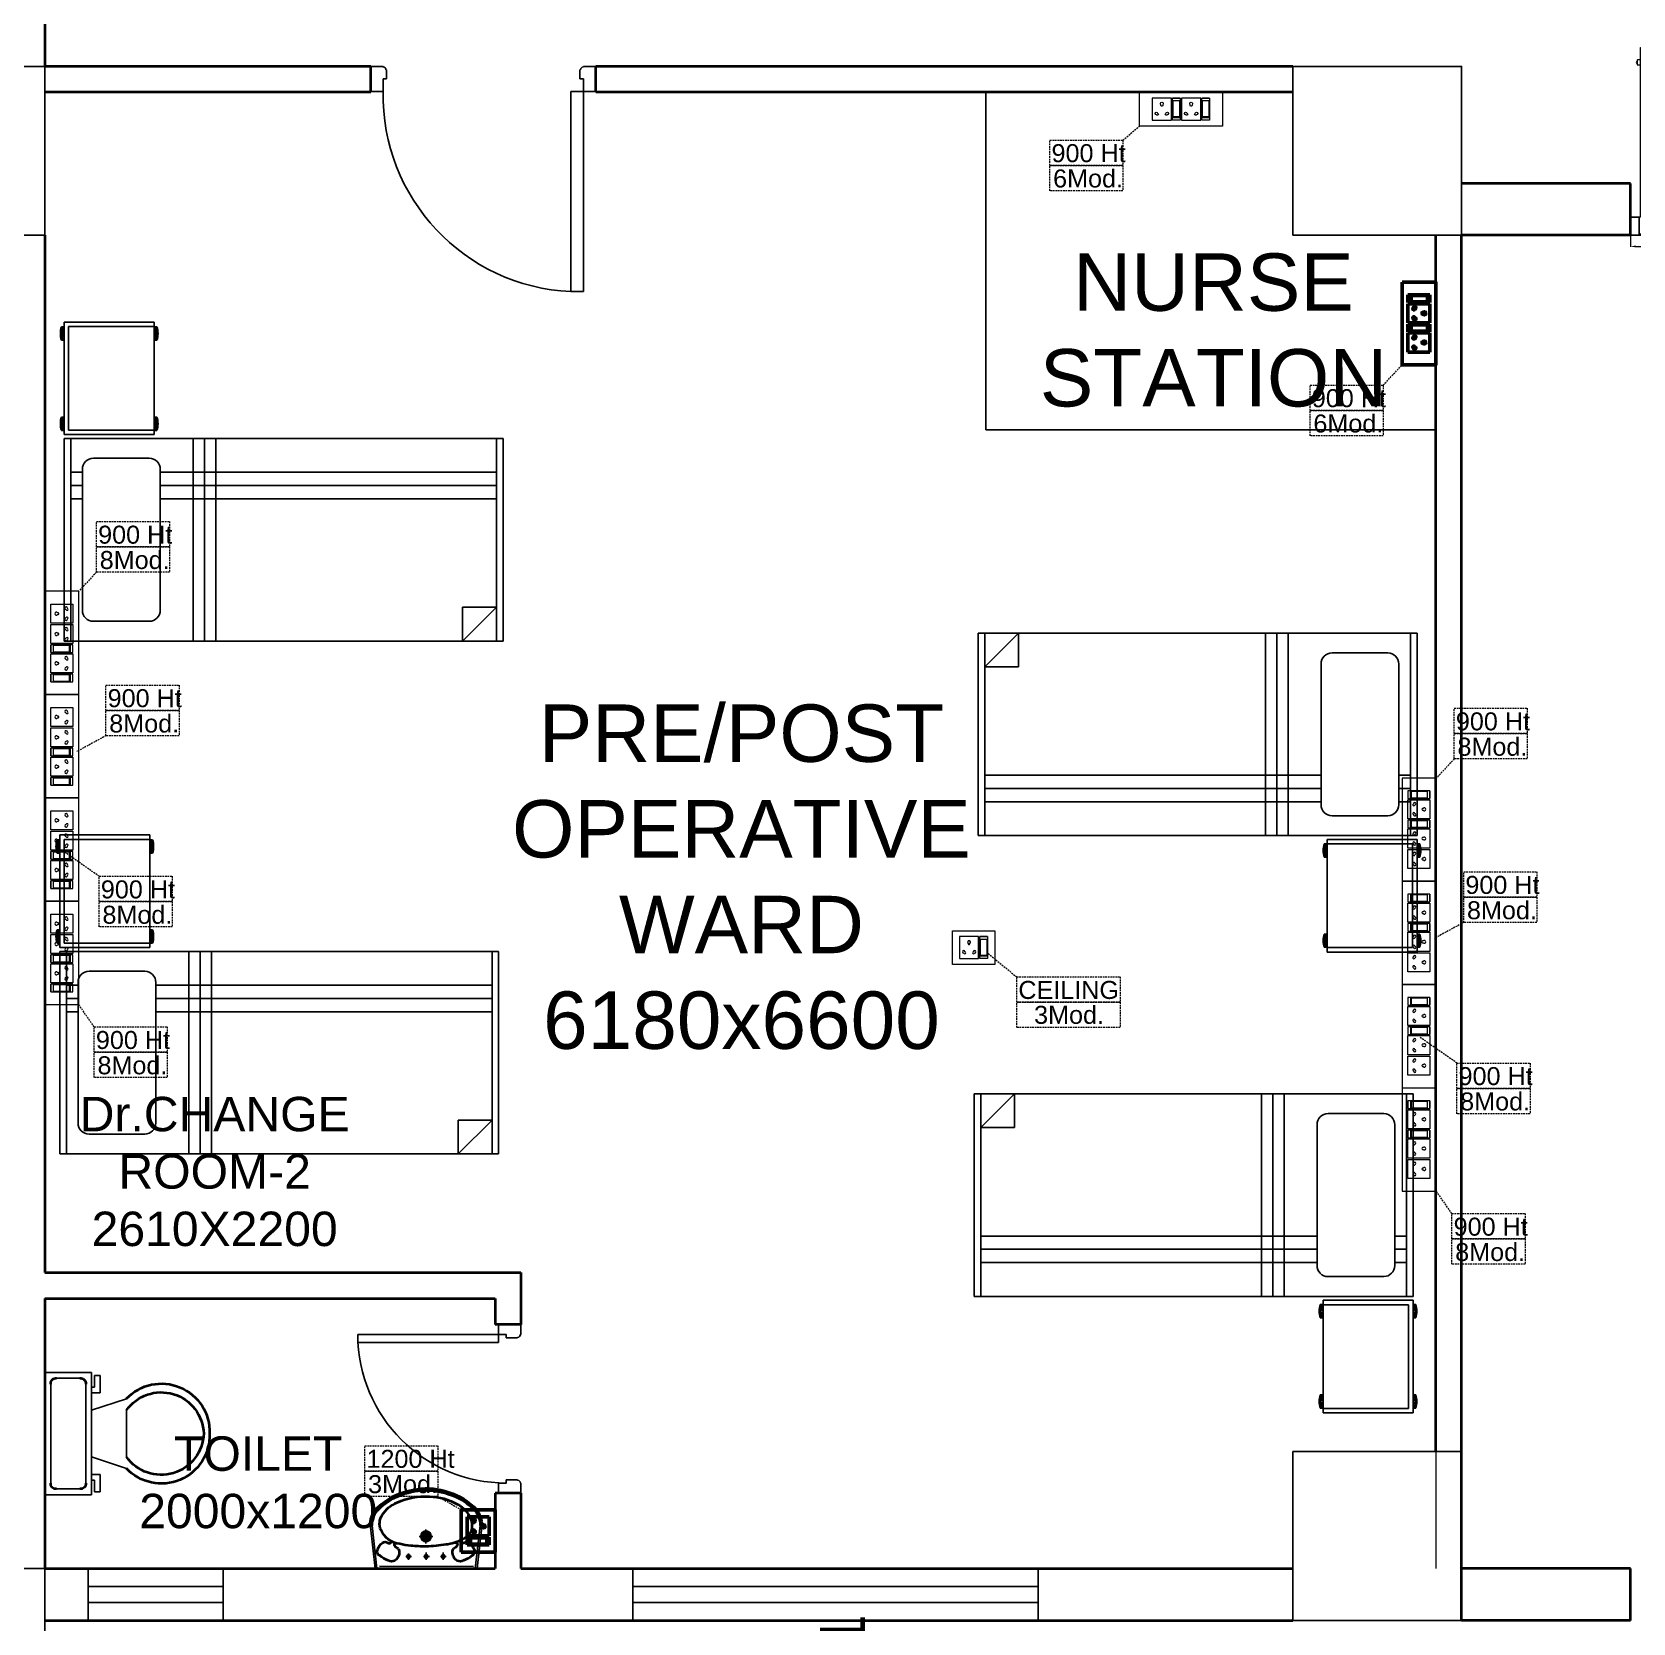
# Model space of a CAD drawing. Extents: x 3505867 to 3988380, y -625948 to -590408.
# Drawn here: x 3625760 to 3632873, y -613195 to -606126 of the extents above; entities that cross this region are included whole.
import ezdxf

# ---------------------------------------------------------------- set-up
doc = ezdxf.new("R2010")
doc.units = 0
doc.header["$LTSCALE"] = 6
doc.header["$MEASUREMENT"] = 0
doc.linetypes.add('1', pattern=[0])
doc.linetypes.add('DASHED2', pattern=[0.375, 0.25, -0.125])
doc.layers.get('0').update_dxf_attribs({"linetype": 'CONTINUOUS'})
doc.layers.get('Defpoints').update_dxf_attribs({"linetype": 'CONTINUOUS'})
doc.layers.add('CFT_LOOPING', color=7, linetype='1', lineweight=0, true_color=0xd6d600)
for name, color, linetype in [('COL', 5, 'CONTINUOUS'), ('DIM', 7, 'CONTINUOUS'), ('DOOR', 44, 'CONTINUOUS'), ('ELE-8M 6-16A UPS SOCKET', 223, 'CONTINUOUS'), ('furniture', 33, 'CONTINUOUS'), ('JOINERY', 7, 'CONTINUOUS'), ('TEXT', 5, 'CONTINUOUS'), ('Window', 161, 'CONTINUOUS')]:
    doc.layers.add(name, color=color, linetype=linetype)
for name, color, linetype, lineweight in [('Double Leaf Door', 4, 'CONTINUOUS', 18), ('ELE-1 NO 6-16A RAW POWER SOCKET', 1, 'CONTINUOUS', 0), ('ELE-2NOS OF 6-16 RAW POWER SOCKET', 1, 'CONTINUOUS', 20), ('ELE-3NOS 6-16A POWER SOCKET', 5, 'CONTINUOUS', 25), ('ELE. 2N0S OF 6-16 UPS SOCKETS', 191, 'CONTINUOUS', 15), ('WALL', 10, 'CONTINUOUS', 35)]:
    doc.layers.add(name, color=color, linetype=linetype, lineweight=lineweight)
doc.layers.add('ELE-6A AC SOCKET', color=7, linetype='CONTINUOUS', true_color=0x00ceb6)
doc.styles.add('ARIAL', font='')
doc.styles.add('ROMANS', font='romans.shx')
doc.styles.get("Standard").update_dxf_attribs({"font": 'SIMPLEX'})
doc.styles.get('ARIAL').set_extended_font_data('Arial')
doc.dimstyles.new('AEPL1', dxfattribs={"dimtxt": 100, "dimasz": 25, "dimexe": 1.25, "dimexo": 50, "dimtad": 0, "dimdec": 0, "dimtxsty": 'ROMANS', "dimcen": 2.5, "dimclrd": 250, "dimclre": 250, "dimadec": 0, "dimazin": 0, "dimtfac": 1, "dimtdec": 0, "dimtmove": 0, "dimatfit": 3, "dimfxl": 1, "dimlwd": 0, "dimlwe": 0, "dimarcsym": 0})

# ---------------------------------------------------------------- blocks, each defined once
blk = doc.blocks.new('1000')
at = {"layer": 'DOOR'}
for p, q in [((0, -111.1, 0), (0, 0)), ((0, 0), (55.2, 0, 0)), ((944.8, 0, 0), (944.8, -2.5, 0)), ((1000, 0), (944.8, 0, 0)), ((1000, -111.1, 0), (1000, 0)), ((55.2, 0, 0), (55.2, -2.5, 0)), ((70.2, -55, 0), (55.2, -55, 0)), ((55.2, -55, 0), (55.2, -111.1, 0)), ((70.2, -15, 0), (67.7, -15, 0)), ((70.2, -15, 0), (70.2, -55, 0)), ((929.8, -15, 0), (929.8, -55, 0)), ((929.8, -15, 0), (932.3, -15, 0)), ((929.8, -55, 0), (944.8, -55, 0)), ((944.8, -55, 0), (944.7, -111.1, 0)), ((55.2, -111.1, 0), (0, -111.1, 0)), ((55.2, -111.1, 0), (55.2, -1000.6, 0)), ((111.3, -111.1, 0), (55.2, -111.1, 0)), ((111.3, -1000.6, 0), (111.3, -111.1, 0)), ((944.7, -111.1, 0), (1000, -111.1, 0)), ((55.2, -1000.6, 0), (111.3, -1000.6, 0))]:
    blk.add_line(p, q, dxfattribs=at)
for centre, start_param, end_param in [((55.2, -15, 0), 3.926897, 5.497693), ((944.8, -15, 0), -0.785492, 0.785304)]:
    blk.add_ellipse(centre, major_axis=(-8.84, 8.84, 0), ratio=1, start_param=start_param, end_param=end_param, dxfattribs=at)
at = {"layer": 'DOOR', "color": 145}
blk.add_ellipse((71.4, -128.1, 0), major_axis=(597.3, 637.4, 0), ratio=0.999944, start_param=3.940126, end_param=5.484659, dxfattribs=at)
blk = doc.blocks.new('A$C45A5314D')
at = {"layer": 'furniture', "ltscale": 0.75}
for p, q in [((-1962.2, 946.4), (-1950, 946.4)), ((-1962.2, 946.4), (-1962.2, 887.3)), ((-1950, 467.5), (-1950, 967.5)), ((-1950, 967.5), (-1550, 967.5)), ((-1930.3, 947.8), (-1930.3, 487.2)), ((-1930.3, 947.8), (-1550, 947.8)), ((-1550, 967.5), (-1550, 467.5)), ((-1537.8, 946.4), (-1550, 946.4)), ((-1537.8, 946.4), (-1537.8, 887.3)), ((-1962.2, 887.3), (-1950, 887.3)), ((-1537.8, 887.3), (-1550, 887.3)), ((-1962.2, 545.4), (-1950, 545.4)), ((-1962.2, 545.4), (-1962.2, 486.3)), ((-1537.8, 545.4), (-1550, 545.4)), ((-1537.8, 545.4), (-1537.8, 486.3)), ((-1962.2, 486.3), (-1950, 486.3)), ((-1550, 467.5), (-1950, 467.5)), ((-1550, 487.2), (-1930.3, 487.2)), ((-1537.8, 486.3), (-1550, 486.3))]:
    blk.add_line(p, q, dxfattribs=at)
at = {"layer": 'furniture', "color": 8, "ltscale": 0.75}
for p, q in [((-1962.2, 945.5), (-1950, 945.5)), ((-1962.2, 944.4), (-1950, 944.4)), ((-1962.2, 943.2), (-1950, 943.2)), ((-1962.2, 941.5), (-1950, 941.5)), ((-1962.2, 939.2), (-1950, 939.2)), ((-1962.2, 936.2), (-1950, 936.2)), ((-1962.2, 932), (-1950, 932)), ((-1962.2, 927.1), (-1950, 927.1)), ((-1537.8, 945.5), (-1550, 945.5)), ((-1537.8, 944.4), (-1550, 944.4)), ((-1537.8, 943.2), (-1550, 943.2)), ((-1537.8, 941.5), (-1550, 941.5)), ((-1537.8, 939.2), (-1550, 939.2)), ((-1537.8, 936.2), (-1550, 936.2)), ((-1537.8, 932), (-1550, 932)), ((-1537.8, 927.1), (-1550, 927.1)), ((-1962.2, 920.9), (-1950, 920.9)), ((-1962.2, 912.9), (-1950, 912.9)), ((-1962.2, 906.7), (-1950, 906.7)), ((-1962.2, 901.8), (-1950, 901.8)), ((-1962.2, 897.6), (-1950, 897.6)), ((-1962.2, 894.6), (-1950, 894.6)), ((-1962.2, 892.3), (-1950, 892.3)), ((-1962.2, 890.6), (-1950, 890.6)), ((-1962.2, 889.4), (-1950, 889.4)), ((-1962.2, 888.2), (-1950, 888.2)), ((-1537.8, 920.9), (-1550, 920.9)), ((-1537.8, 912.9), (-1550, 912.9)), ((-1537.8, 906.7), (-1550, 906.7)), ((-1537.8, 901.8), (-1550, 901.8)), ((-1537.8, 897.6), (-1550, 897.6)), ((-1537.8, 894.6), (-1550, 894.6)), ((-1537.8, 892.3), (-1550, 892.3)), ((-1537.8, 890.6), (-1550, 890.6)), ((-1537.8, 889.4), (-1550, 889.4)), ((-1537.8, 888.2), (-1550, 888.2)), ((-1962.2, 544.5), (-1950, 544.5)), ((-1962.2, 543.4), (-1950, 543.4)), ((-1962.2, 542.2), (-1950, 542.2)), ((-1962.2, 540.4), (-1950, 540.4)), ((-1962.2, 538.1), (-1950, 538.1)), ((-1962.2, 535.2), (-1950, 535.2)), ((-1962.2, 531), (-1950, 531)), ((-1962.2, 526.1), (-1950, 526.1)), ((-1962.2, 519.9), (-1950, 519.9)), ((-1962.2, 511.9), (-1950, 511.9)), ((-1962.2, 505.7), (-1950, 505.7)), ((-1962.2, 500.7), (-1950, 500.7)), ((-1537.8, 544.5), (-1550, 544.5)), ((-1537.8, 543.4), (-1550, 543.4)), ((-1537.8, 542.2), (-1550, 542.2)), ((-1537.8, 540.4), (-1550, 540.4)), ((-1537.8, 538.1), (-1550, 538.1)), ((-1537.8, 535.2), (-1550, 535.2)), ((-1537.8, 531), (-1550, 531)), ((-1537.8, 526.1), (-1550, 526.1)), ((-1537.8, 519.9), (-1550, 519.9)), ((-1537.8, 511.9), (-1550, 511.9)), ((-1537.8, 505.7), (-1550, 505.7)), ((-1537.8, 500.7), (-1550, 500.7)), ((-1962.2, 496.6), (-1950, 496.6)), ((-1962.2, 493.6), (-1950, 493.6)), ((-1962.2, 491.3), (-1950, 491.3)), ((-1962.2, 489.6), (-1950, 489.6)), ((-1962.2, 488.4), (-1950, 488.4)), ((-1962.2, 487.2), (-1950, 487.2)), ((-1962.2, 486.3), (-1950, 486.3)), ((-1537.8, 496.6), (-1550, 496.6)), ((-1537.8, 493.6), (-1550, 493.6)), ((-1537.8, 491.3), (-1550, 491.3)), ((-1537.8, 489.6), (-1550, 489.6)), ((-1537.8, 488.4), (-1550, 488.4)), ((-1537.8, 487.2), (-1550, 487.2))]:
    blk.add_line(p, q, dxfattribs=at)
at = {"layer": 'furniture'}
for p, q in [((0, 450), (-1950, 450)), ((-1950, 450), (-1950, -450)), ((-1920.5, 450), (-1920.5, -450)), ((-1376.5, -450), (-1376.5, 450)), ((-1326.5, -450), (-1326.5, 450)), ((-1276.5, -450), (-1276.5, 450)), ((-29.5, -450), (-29.5, 450)), ((0, -450), (0, 450)), ((-1572.3, 361.9), (-1819.8, 361.9)), ((-1920.5, 300), (-1869, 300)), ((-1869, 312.7), (-1869, -312.7)), ((-1523.1, 312.7), (-1523.1, -312.7)), ((-1523.1, 300), (-29.5, 300)), ((-1920.5, 240.9), (-1869, 240.9)), ((-1523.1, 240.9), (-29.5, 240.9)), ((-1920.5, 181.9), (-1869, 181.9)), ((-1523.1, 181.9), (-29.5, 181.9)), ((-179.5, -450), (-29.5, -300)), ((-179.5, -450), (-179.5, -300)), ((-29.5, -300), (-179.5, -300)), ((-1819.8, -361.9), (-1572.3, -361.9)), ((-1950, -450), (0, -450))]:
    blk.add_line(p, q, dxfattribs=at)
at = {"layer": 'furniture', "ltscale": 0.75}
for centre, start, end in [((-1876, 916.9), 161.07537, 198.92466), ((-1624, 916.9), 341.07537, 18.92466), ((-1876, 515.9), 161.07537, 198.92466), ((-1624, 515.9), 341.07537, 18.92466)]:
    blk.add_arc(centre, 91.1, start, end, dxfattribs=at)
at = {"layer": 'furniture'}
for centre, start, end in [((-1819.8, 312.7), 90.00001, 180.00001), ((-1572.3, 312.7), 0.00001, 90.00001), ((-1819.8, -312.7), 180.00001, 270.00001), ((-1572.3, -312.7), 270.00001, 0.00001)]:
    blk.add_arc(centre, 49.2, start, end, dxfattribs=at)
blk = doc.blocks.new('750')
at = {"layer": 'DOOR'}
for p, q in [((-50, 705), (-47.5, 705)), ((-35, 690), (-35, 692.5)), ((50, 45), (50, 80)), ((50, 80), (675, 80)), ((675, 45), (675, 80)), ((-50, 45), (-47.5, 45)), ((-35, 60), (-35, 57.5)), ((50, 45), (675, 45))]:
    blk.add_line(p, q, dxfattribs=at)
for points in [[(15, 690), (15, 705), (50, 705), (50, 750), (-50, 750), (-50, 705)], [(-35, 690), (15, 690)], [(15, 60), (15, 45), (50, 45), (50, 0), (-50, 0), (-50, 45)], [(-35, 60), (15, 60)]]:
    blk.add_lwpolyline(points, dxfattribs=at)
for centre, start, end in [((-35, 705), 180, 270), ((-35, 45), 90, 180)]:
    blk.add_arc(centre, 12.5, start, end, dxfattribs=at)
at = {"layer": 'DOOR', "color": 145}
blk.add_arc((15, 45), 660, 0, 90, dxfattribs=at)
blk = doc.blocks.new('*D131')
at = {"layer": 'Defpoints', "color": 0, "linetype": 'ByBlock'}
for p in [(-8510, 7025), (-7055, 7025), (-7055, 6860)]:
    blk.add_point(p, dxfattribs=at)
at = {"layer": 'DIM', "color": 250, "linetype": 'ByBlock', "lineweight": 0}
for p, q in [((-8510, 6975), (-8510, 6858.8)), ((-7055, 6975), (-7055, 6858.8)), ((-8485, 6860), (-7952.2, 6860)), ((-7080, 6860), (-7612.8, 6860))]:
    blk.add_line(p, q, dxfattribs=at)
at = {"layer": 'DIM', "color": 250, "linetype": 'ByBlock'}
for points in [[(-8485, 6864.2), (-8485, 6855.8), (-8510, 6860)], [(-7080, 6855.8), (-7080, 6864.2), (-7055, 6860)]]:
    blk.add_solid(points, dxfattribs=at)
at = {"layer": 'DIM', "color": 0, "linetype": 'ByBlock', "insert": (-7782.5, 6860), "char_height": 100, "attachment_point": 5, "style": 'ROMANS'}
blk.add_mtext('1455', dxfattribs=at)
blk = doc.blocks.new('2000x80')
at = {"layer": 'Double Leaf Door'}
for points in [[(104210, -25357.6), (104215, -25357.6), (104215, -25061.1), (104210, -25061.1)], [(104253.7, -25061.1), (104248.7, -25061.1), (104248.7, -25357.6), (104253.7, -25357.6)], [(105533.1, -25061.1), (105538, -25061.1), (105538, -25357.6), (105533.1, -25357.6)], [(105576.7, -25357.6), (105571.8, -25357.6), (105571.8, -25061.1), (105576.7, -25061.1)]]:
    blk.add_hatch(color=6, dxfattribs=at).paths.add_polyline_path(points)
at = {"layer": 'Double Leaf Door', "color": 8}
for p, q in [((104210, -25567.2), (104210, -24813)), ((104210, -24813), (104253.7, -24813)), ((104231.9, -25061.1), (104231.9, -24813)), ((104253.7, -24813), (104253.7, -25567.2)), ((105576.7, -24813), (105533.1, -24813)), ((105533.1, -24813), (105533.1, -25567.2)), ((105554.9, -25061.1), (105554.9, -24813)), ((105576.7, -25567.2), (105576.7, -24813)), ((104195.7, -24870.5), (104195.7, -24888.5)), ((104210, -24868.6), (104197.6, -24868.6)), ((104197.6, -24890.5), (104210, -24890.5)), ((104210, -24868.6), (104210, -24890.5)), ((105576.7, -24868.6), (105589.2, -24868.6)), ((105576.7, -24868.6), (105576.7, -24890.5)), ((105589.2, -24890.5), (105576.7, -24890.5)), ((105591.1, -24870.5), (105591.1, -24888.5)), ((104231.9, -25567.2), (104231.9, -25357.6)), ((105554.9, -25567.2), (105554.9, -25357.6)), ((104165.9, -25567.2), (104165.9, -25647.2)), ((104206.1, -25567.2), (104165.9, -25567.2)), ((104167.9, -25569.2), (104167.9, -25645.3)), ((104204.1, -25569.2), (104167.9, -25569.2)), ((104204.1, -25644.3), (104204.1, -25569.2)), ((104206.1, -25642.3), (104206.1, -25567.2)), ((104253.7, -25567.2), (104210, -25567.2)), ((105533.1, -25567.2), (105576.7, -25567.2)), ((105580.7, -25642.3), (105580.7, -25567.2)), ((105580.7, -25567.2), (105620.9, -25567.2)), ((105582.7, -25644.3), (105582.7, -25569.2)), ((105582.7, -25569.2), (105618.9, -25569.2)), ((105618.9, -25569.2), (105618.9, -25645.3)), ((105620.9, -25567.2), (105620.9, -25647.2)), ((104165.9, -25647.2), (104206.1, -25647.2)), ((104167.9, -25645.3), (104206.1, -25645.3)), ((104216, -25644.3), (104204.1, -25644.3)), ((104218, -25642.3), (104206.1, -25642.3)), ((104206.1, -25645.3), (104216, -25645.3)), ((104206.1, -25647.2), (104218, -25647.2)), ((104216, -25645.3), (104216, -25644.3)), ((104218, -25647.2), (104218, -25642.3)), ((105568.8, -25647.2), (105568.8, -25642.3)), ((105568.8, -25642.3), (105580.7, -25642.3)), ((105580.7, -25647.2), (105568.8, -25647.2)), ((105570.8, -25645.3), (105570.8, -25644.3)), ((105570.8, -25644.3), (105582.7, -25644.3)), ((105580.7, -25645.3), (105570.8, -25645.3)), ((105618.9, -25645.3), (105580.7, -25645.3)), ((105620.9, -25647.2), (105580.7, -25647.2))]:
    blk.add_line(p, q, dxfattribs=at)
at = {"layer": 'Double Leaf Door', "color": 6}
for p, q in [((104253.7, -25061.1), (104210, -25061.1)), ((104210, -25061.1), (104210, -25357.6)), ((104215, -25357.6), (104215, -25061.1)), ((104248.7, -25357.6), (104248.7, -25061.1)), ((104253.7, -25357.6), (104253.7, -25061.1)), ((105533.1, -25357.6), (105533.1, -25061.1)), ((105533.1, -25061.1), (105576.7, -25061.1)), ((105538, -25357.6), (105538, -25061.1)), ((105571.8, -25357.6), (105571.8, -25061.1)), ((105576.7, -25061.1), (105576.7, -25357.6)), ((104210, -25357.6), (104253.7, -25357.6)), ((105576.7, -25357.6), (105533.1, -25357.6))]:
    blk.add_line(p, q, dxfattribs=at)
at = {"layer": 'Double Leaf Door', "color": 6, "ltscale": 100}
for p, q in [((104248.7, -25061.1), (104248.7, -25357.6)), ((105538, -25061.1), (105538, -25357.6))]:
    blk.add_line(p, q, dxfattribs=at)
at = {"layer": 'Double Leaf Door', "color": 6}
for points in [[(104210, -25061.1), (104210, -25357.6), (104215, -25357.6), (104215, -25061.1), (104210, -25061.1)], [(104253.7, -25061.1), (104253.7, -25357.6), (104248.7, -25357.6), (104248.7, -25061.1), (104253.7, -25061.1)], [(105533.1, -25061.1), (105533.1, -25357.6), (105538, -25357.6), (105538, -25061.1), (105533.1, -25061.1)], [(105576.7, -25061.1), (105576.7, -25357.6), (105571.8, -25357.6), (105571.8, -25061.1), (105576.7, -25061.1)]]:
    blk.add_lwpolyline(points, dxfattribs=at)
at = {"layer": 'Double Leaf Door', "ltscale": 5000}
for points in [[(104210, -25061.1), (104210, -25357.6), (104215, -25357.6), (104215, -25061.1), (104210, -25061.1)], [(105576.7, -25061.1), (105576.7, -25357.6), (105571.8, -25357.6), (105571.8, -25061.1), (105576.7, -25061.1)]]:
    blk.add_lwpolyline(points, dxfattribs=at)
at = {"layer": 'Double Leaf Door', "color": 8}
for centre, radius, start, end in [((104143.8, -25554.6), 749.7, 359.03214, 81.57239), ((105589, -25508.8), 698.1, 94.59437, 184.8011), ((104195.7, -24879.5), 3.72, 90, 270), ((104197.6, -24870.5), 1.98, 90, 180), ((104197.6, -24888.5), 1.98, 180, 270), ((105589.2, -24870.5), 1.98, 0, 90), ((105589.2, -24888.5), 1.98, 270, 0), ((105591.1, -24879.5), 3.72, 270, 90)]:
    blk.add_arc(centre, radius, start, end, dxfattribs=at)
blk = doc.blocks.new('rhej')
at = {"color": 8, "lineweight": 25}
for p, q in [((271.6, 188.9), (271.6, 266.4)), ((271.6, 266.4), (297.5, 266.4)), ((297.5, 266.4), (297.5, 214.7)), ((297.5, 214.7), (310.4, 214.7)), ((310.4, 279.4), (310.4, -263.7)), ((517.3, 279.4), (310.4, 279.4)), ((336.3, 227.7), (336.3, 7.8)), ((465.6, 253.5), (362.2, 253.5)), ((491.5, 7.8), (491.5, 227.7)), ((517.3, 7.8), (517.3, 279.4)), ((310.4, 111.3), (155.3, 163)), ((310.4, 188.9), (271.6, 188.9)), ((155.3, 7.8), (155.3, 111.3)), ((155.3, 7.8), (155.3, -95.6)), ((336.3, -212), (336.3, 7.8)), ((491.5, 7.8), (491.5, -212)), ((517.3, -263.7), (517.3, 7.8)), ((310.4, -95.6), (155.3, -147.3)), ((271.6, -173.2), (271.6, -250.8)), ((310.4, -173.2), (271.6, -173.2)), ((297.5, -250.8), (297.5, -199.1)), ((297.5, -199.1), (310.4, -199.1)), ((271.6, -250.8), (297.5, -250.8)), ((310.4, -263.7), (517.3, -263.7)), ((465.6, -237.9), (362.2, -237.9))]:
    blk.add_line(p, q, dxfattribs=at)
at = {"color": 8, "extrusion": (0, 0, -1)}
for centre, major_axis, start_param, end_param in [((0, 15.7), (151.4, -151.4), 2.319632, 4.738539), ((358.9, 230.9), (-16.2, -16.2), 0.643501, 2.498091), ((468.8, 230.9), (16.2, -16.2), 3.785094, 5.639684), ((0.9, 2.3), (-133.6, -133.6), 0.814663, 3.31238), ((0, 0), (-151.4, -151.4), 4.686239, 7.105146), ((0.9, 13.4), (-133.6, -133.6), 4.541602, 7.039318), ((358.9, -215.2), (-16.2, -16.2), -0.927295, 0.927295), ((468.8, -215.2), (16.2, -16.2), 5.35589, 7.21048)]:
    blk.add_ellipse(centre, major_axis=major_axis, ratio=1, start_param=start_param, end_param=end_param, dxfattribs=at)
blk = doc.blocks.new('u46')
at = {"color": 8, "lineweight": 25}
for p, q in [((-10.2, 228.4), (174.5, 249.1)), ((-10.2, 220.4), (181.2, 241.9)), ((-0.6, -208.9), (0.6, 208.9)), ((56.5, 80.8), (29.2, 80.8)), ((44.2, 92.9), (44.2, 66.7)), ((61.7, 1.6), (29.2, 1.6)), ((44.2, 13.7), (44.2, -12.6)), ((163.2, 3), (101.8, 3)), ((133.1, -27.2), (133.1, 33.1)), ((44.2, -61.1), (44.2, -87.4)), ((61.7, -73.2), (29.2, -73.2)), ((-10.2, -216.1), (181.2, -237.6)), ((-10.2, -224.1), (174.5, -244.8))]:
    blk.add_line(p, q, dxfattribs=at)
at = {"color": 8, "extrusion": (0, 0, -1)}
for centre, major_axis, start_param, end_param in [((65.8, 198.9), (0, 20.7), -1.101507, 0.481509), ((57.5, 163.3), (-0.3, 56.9), 0.324902, 0.965135), ((187.7, 150.5), (0, 99.5), -0.132539, 0.848731), ((185.8, 147.6), (0.1, 94.4), -0.049658, 0.838116), ((49.5, 13.5), (-0.1, 293.9), 0.809856, 1.41441), ((56, 154.5), (0, 34), 4.33982, 5.202657), ((144.8, 128.2), (1.1, 126.1), -1.238036, -0.892193), ((96.3, 135.9), (0, 7.39), -0.727724, 1.373337), ((208, 103.4), (0, 109.8), -1.431017, -0.436146), ((110.3, 167.2), (-6.08, 6.08), 4.867594, 6.265028), ((110.5, 165), (5.47, 5.47), 2.097053, 3.541809), ((90.3, 184.5), (0, 17.9), 0.880684, 2.260744), ((189.6, 137.7), (0, 70.9), -0.405199, 0.56573), ((153.9, 79), (-0.2, 139.7), 0.557563, 1.193786), ((57.3, 20.1), (0, 275.4), 0.806541, 1.180915), ((64.6, 170.4), (0.3, 49.2), 3.359735, 4.09512), ((44.2, 80.8), (0.02, 6.43), 3.139035, 9.42222), ((62.5, 153), (0, 31.9), 2.620328, 3.422401), ((104.1, 117.8), (-0.2, 26.8), -1.278641, -0.487266), ((387.1, 47.9), (-0.3, 296.4), -1.495794, -1.328336), ((13.1, 6.8), (0, 297.5), 1.141495, 1.637774), ((35, 2.5), (0, 302.7), 1.155365, 1.952189), ((44.2, 1.6), (0.08, 6.43), 3.12883, 9.412015), ((820.2, -1), (0.1, 732.1), -1.56667, -1.474079), ((888.1, 36.7), (0.8, 800.7), 4.558159, 4.668067), ((133.1, 3), (0, 21.6), 3.141254, 9.424439), ((133.1, 3), (-0.1, 15.5), 3.145308, 9.428493), ((133.1, 3), (0, 10.9), 3.142047372431534, 9.42523267961112), ((72.5, -1.7), (-0.1, 274.2), 1.346594, 1.865175), ((44.2, -73.2), (0.02, 6.43), 3.139035, 9.42222), ((62.5, -10.9), (0, 247.5), 1.579809, 2.112792), ((56, -148.1), (0, 34), 4.222121, 5.084958), ((64.6, -163.9), (0.1, 49.2), -0.960797, -0.225412), ((62.5, -146.6), (-0.1, 31.9), -0.276767, 0.525307), ((104.1, -111.4), (0.2, 26.8), 3.628858, 4.420234), ((96.6, -128.2), (-0.03, 8.55), 1.455188, 3.796569), ((263.1, -73.7), (0.1, 166.8), 4.181112, 4.641559), ((163.1, -79.8), (0.2, 126), 2.054055, 2.802751), ((56.1, -13.3), (0.2, 287), 1.808981, 2.322804), ((124.5, -51.6), (-0.2, 200.3), 1.868215, 2.281789), ((144.8, -121.8), (-0.3, 126.1), 4.027191, 4.373034), ((65.8, -192.5), (0, 20.7), 2.661884, 4.2449), ((57.5, -156.9), (0.3, 56.9), 2.176458, 2.816691), ((110.3, -160.8), (-6.08, 6.08), 4.730546, 6.12798), ((111.3, -159.3), (6.17, 6.17), 4.354779, 6.027124), ((90.3, -178.1), (0, 17.9), 0.880848, 2.260908), ((192.6, -126.1), (0, 80.1), 3.554495, 4.299548), ((181.2, -107), (0, 94.7), 2.890537, 3.362984), ((187.2, -138.1), (-0.1, 106), 2.310552, 2.942572), ((171.7, -117.2), (-0.1, 123.1), 2.127435, 2.640092), ((184.7, -162.2), (-0.1, 83.2), 2.850118, 3.264751), ((188.2, -159.7), (0, 78.1), 2.562376, 3.231693)]:
    blk.add_ellipse(centre, major_axis=major_axis, ratio=1, start_param=start_param, end_param=end_param, dxfattribs=at)
blk = doc.blocks.new('543WYH')
at = {"layer": 'ELE-2NOS OF 6-16 RAW POWER SOCKET', "color": 30, "linetype": 'ByBlock'}
for p, q in [((-123.5, -57), (-123.5, -90.8)), ((-26.5, -57), (-123.5, -57)), ((-26.5, -57), (-123.5, -57)), ((-113, -59.8), (-113, -88)), ((-37, -59.8), (-113, -59.8)), ((-109.6, -59.8), (-109.6, -88)), ((-37, -88), (-37, -59.8)), ((-26.5, -57), (-26.5, -90.8)), ((-26.5, -90.8), (-26.5, -57)), ((-123.5, -90.8), (-26.5, -90.8)), ((-123.5, -96.4), (-26.5, -96.4)), ((-123.5, -181.4), (-123.5, -96.4)), ((-113, -88), (-37, -88)), ((-26.5, -96.4), (-26.5, -181.4)), ((-26.5, -181.4), (-123.5, -181.4)), ((-123.5, -187.1), (-123.5, -220.9)), ((-26.5, -187.1), (-123.5, -187.1)), ((-26.5, -187.1), (-123.5, -187.1)), ((-113, -189.9), (-113, -218)), ((-37, -189.9), (-113, -189.9)), ((-109.6, -189.9), (-109.6, -218)), ((-37, -218), (-37, -189.9)), ((-26.5, -187.1), (-26.5, -220.9)), ((-26.5, -220.9), (-26.5, -187.1)), ((-123.5, -220.9), (-26.5, -220.9)), ((-123.5, -311.5), (-123.5, -226.5)), ((-123.5, -226.5), (-26.5, -226.5)), ((-113, -218), (-37, -218)), ((-26.5, -226.5), (-26.5, -311.5)), ((-26.5, -311.5), (-123.5, -311.5)), ((-123.5, -402.2), (-123.5, -317.1)), ((-123.5, -317.1), (-26.5, -317.1)), ((-26.5, -317.1), (-26.5, -402.2)), ((-26.5, -402.2), (-123.5, -402.2))]:
    blk.add_line(p, q, dxfattribs=at)
blk.add_lwpolyline([(-150, 0), (-150, -459.1), (0, -459.1), (0, 0)], close=True, dxfattribs=at)
for centre, radius, start, end in [((-97.9, -119.2), 4.6, 112.68381, 345.09514), ((-93.9, -114.7), 5.7, 275.26891, 182.51003), ((-57.7, -138.9), 4.22, 71.40312, 288.59688), ((-51, -138.9), 6.62, 217.15837, 142.84163), ((-97.9, -158.6), 4.6, 14.90486, 247.31619), ((-93.9, -163.1), 5.7, 177.48997, 84.73109), ((-97.9, -249.3), 4.6, 112.68381, 345.09514), ((-97.9, -288.7), 4.6, 14.90486, 247.31619), ((-93.9, -244.8), 5.7, 275.26891, 182.51003), ((-57.7, -269), 4.22, 71.40312, 288.59688), ((-51, -269), 6.62, 217.15837, 142.84163), ((-97.9, -339.9), 4.6, 112.68381, 345.09514), ((-93.9, -293.2), 5.7, 177.48997, 84.73109), ((-93.9, -335.4), 5.7, 275.26891, 182.51003), ((-57.7, -359.7), 4.22, 71.40312, 288.59688), ((-51, -359.7), 6.62, 217.15837, 142.84163), ((-97.9, -379.4), 4.6, 14.90486, 247.31619), ((-93.9, -383.9), 5.7, 177.48997, 84.73109)]:
    blk.add_arc(centre, radius, start, end, dxfattribs=at)
blk = doc.blocks.new('543E')
at = {"layer": 'ELE. 2N0S OF 6-16 UPS SOCKETS', "color": 72, "linetype": 'ByBlock'}
for p, q in [((-123.5, -57), (-123.5, -90.8)), ((-26.5, -57), (-123.5, -57)), ((-26.5, -57), (-123.5, -57)), ((-113, -59.8), (-113, -88)), ((-37, -59.8), (-113, -59.8)), ((-109.6, -59.8), (-109.6, -88)), ((-37, -88), (-37, -59.8)), ((-26.5, -57), (-26.5, -90.8)), ((-26.5, -90.8), (-26.5, -57)), ((-123.5, -90.8), (-26.5, -90.8)), ((-123.5, -96.4), (-26.5, -96.4)), ((-123.5, -181.4), (-123.5, -96.4)), ((-113, -88), (-37, -88)), ((-26.5, -96.4), (-26.5, -181.4)), ((-26.5, -181.4), (-123.5, -181.4)), ((-123.5, -187.1), (-123.5, -220.9)), ((-26.5, -187.1), (-123.5, -187.1)), ((-26.5, -187.1), (-123.5, -187.1)), ((-113, -189.9), (-113, -218)), ((-37, -189.9), (-113, -189.9)), ((-109.6, -189.9), (-109.6, -218)), ((-37, -218), (-37, -189.9)), ((-26.5, -187.1), (-26.5, -220.9)), ((-26.5, -220.9), (-26.5, -187.1)), ((-123.5, -220.9), (-26.5, -220.9)), ((-123.5, -311.5), (-123.5, -226.5)), ((-123.5, -226.5), (-26.5, -226.5)), ((-113, -218), (-37, -218)), ((-26.5, -226.5), (-26.5, -311.5)), ((-26.5, -311.5), (-123.5, -311.5)), ((-123.5, -402.2), (-123.5, -317.1)), ((-123.5, -317.1), (-26.5, -317.1)), ((-26.5, -317.1), (-26.5, -402.2)), ((-26.5, -402.2), (-123.5, -402.2))]:
    blk.add_line(p, q, dxfattribs=at)
blk.add_lwpolyline([(-150, 0), (-150, -459.1), (0, -459.1), (0, 0)], close=True, dxfattribs=at)
for centre, radius, start, end in [((-97.9, -119.2), 4.6, 112.68381, 345.09514), ((-93.9, -114.7), 5.7, 275.26891, 182.51003), ((-57.7, -138.9), 4.22, 71.40312, 288.59688), ((-51, -138.9), 6.62, 217.15837, 142.84163), ((-97.9, -158.6), 4.6, 14.90486, 247.31619), ((-93.9, -163.1), 5.7, 177.48997, 84.73109), ((-97.9, -249.3), 4.6, 112.68381, 345.09514), ((-97.9, -288.7), 4.6, 14.90486, 247.31619), ((-93.9, -244.8), 5.7, 275.26891, 182.51003), ((-57.7, -269), 4.22, 71.40312, 288.59688), ((-51, -269), 6.62, 217.15837, 142.84163), ((-97.9, -339.9), 4.6, 112.68381, 345.09514), ((-93.9, -293.2), 5.7, 177.48997, 84.73109), ((-93.9, -335.4), 5.7, 275.26891, 182.51003), ((-57.7, -359.7), 4.22, 71.40312, 288.59688), ((-51, -359.7), 6.62, 217.15837, 142.84163), ((-97.9, -379.4), 4.6, 14.90486, 247.31619), ((-93.9, -383.9), 5.7, 177.48997, 84.73109)]:
    blk.add_arc(centre, radius, start, end, dxfattribs=at)
blk = doc.blocks.new('6-16A RAW POWER SOCKET 3M')
at = {"layer": 'ELE-1 NO 6-16A RAW POWER SOCKET', "lineweight": 50}
for p, q in [((0, 57.9), (72.3, 57.9)), ((0, 57.9), (72.3, 57.9)), ((0, 32.7), (0, 57.9)), ((0, 57.9), (0, 32.7)), ((7.9, 55.8), (64.4, 55.8)), ((7.9, 34.8), (7.9, 55.8)), ((61.9, 55.8), (61.9, 34.8)), ((64.4, 55.8), (64.4, 34.8)), ((72.3, 57.9), (72.3, 32.7)), ((72.3, 32.7), (0, 32.7)), ((0, 28.5), (0, -34.8)), ((72.3, 28.5), (0, 28.5)), ((64.4, 34.8), (7.9, 34.8)), ((72.3, -34.8), (72.3, 28.5)), ((0, -34.8), (72.3, -34.8))]:
    blk.add_line(p, q, dxfattribs=at)
blk.add_lwpolyline([(92, 82.1), (92, -57.5), (-19.7, -57.5), (-19.7, 82.1)], close=True, dxfattribs=at)
for centre, radius, start, end in [((18.3, -3.1), 4.93, 37.1584, 322.8416), ((23.3, -3.1), 3.14, 251.4031, 108.5969), ((50.3, 14.9), 4.24, 357.49, 264.7311), ((53.2, 11.6), 3.43, 194.9049, 67.3162), ((50.3, -21.2), 4.24, 95.2689, 2.51), ((53.2, -17.8), 3.43, 292.6838, 165.0951)]:
    blk.add_arc(centre, radius, start, end, dxfattribs=at)
blk = doc.blocks.new('5Y3AQY')
at = {"layer": 'ELE. 2N0S OF 6-16 UPS SOCKETS', "color": 72, "lineweight": 50}
for p, q in [((-311.5, -26.5), (-277.7, -26.5)), ((-311.5, -123.5), (-311.5, -26.5)), ((-311.5, -123.5), (-311.5, -26.5)), ((-308.7, -37), (-280.5, -37)), ((-308.7, -113), (-308.7, -37)), ((-308.7, -40.4), (-280.5, -40.4)), ((-280.5, -37), (-280.5, -113)), ((-277.7, -26.5), (-277.7, -123.5)), ((-272.1, -26.5), (-272.1, -123.5)), ((-187.1, -26.5), (-272.1, -26.5)), ((-187.1, -123.5), (-187.1, -26.5)), ((-181.4, -26.5), (-147.6, -26.5)), ((-181.4, -123.5), (-181.4, -26.5)), ((-181.4, -123.5), (-181.4, -26.5)), ((-178.6, -37), (-150.4, -37)), ((-178.6, -113), (-178.6, -37)), ((-178.6, -40.4), (-150.4, -40.4)), ((-150.4, -37), (-150.4, -113)), ((-147.6, -26.5), (-147.6, -123.5)), ((-57, -26.5), (-142, -26.5)), ((-142, -26.5), (-142, -123.5)), ((-57, -123.5), (-57, -26.5)), ((-311.5, -123.5), (-277.7, -123.5)), ((-277.7, -123.5), (-311.5, -123.5)), ((-280.5, -113), (-308.7, -113)), ((-272.1, -123.5), (-187.1, -123.5)), ((-181.4, -123.5), (-147.6, -123.5)), ((-147.6, -123.5), (-181.4, -123.5)), ((-150.4, -113), (-178.6, -113)), ((-142, -123.5), (-57, -123.5))]:
    blk.add_line(p, q, dxfattribs=at)
blk.add_lwpolyline([(-368.5, 0), (0, 0), (0, -150), (-368.5, -150)], close=True, dxfattribs=at)
for centre, radius, start, end in [((-253.8, -56.1), 5.7, 87.48997, 354.73109), ((-249.3, -52.1), 4.6, 284.90486, 157.31619), ((-209.8, -52.1), 4.6, 22.68381, 255.09514), ((-205.3, -56.1), 5.7, 185.26891, 92.51003), ((-123.7, -56.1), 5.7, 87.48997, 354.73109), ((-119.2, -52.1), 4.6, 284.90486, 157.31619), ((-79.7, -52.1), 4.6, 22.68381, 255.09514), ((-75.2, -56.1), 5.7, 185.26891, 92.51003), ((-229.6, -99), 6.62, 127.15837, 52.84163), ((-229.6, -92.3), 4.22, 341.40312, 198.59688), ((-99.5, -99), 6.62, 127.15837, 52.84163), ((-99.5, -92.3), 4.22, 341.40312, 198.59688)]:
    blk.add_arc(centre, radius, start, end, dxfattribs=at)
blk = doc.blocks.new('RTUH 6U')
at = {"layer": 'ELE-2NOS OF 6-16 RAW POWER SOCKET', "color": 30, "ltscale": 300}
for p, q in [((-311.5, -26.5), (-226.5, -26.5)), ((-311.5, -123.5), (-311.5, -26.5)), ((-226.5, -26.5), (-226.5, -123.5)), ((-187.1, -26.5), (-220.9, -26.5)), ((-220.9, -26.5), (-220.9, -123.5)), ((-189.9, -37), (-218, -37)), ((-218, -37), (-218, -113)), ((-189.9, -40.4), (-218, -40.4)), ((-189.9, -113), (-189.9, -37)), ((-187.1, -123.5), (-187.1, -26.5)), ((-187.1, -123.5), (-187.1, -26.5)), ((-181.4, -123.5), (-181.4, -26.5)), ((-181.4, -26.5), (-96.4, -26.5)), ((-96.4, -26.5), (-96.4, -123.5)), ((-57, -26.5), (-90.8, -26.5)), ((-90.8, -26.5), (-90.8, -123.5)), ((-59.8, -37), (-88, -37)), ((-88, -37), (-88, -113)), ((-59.8, -40.4), (-88, -40.4)), ((-59.8, -113), (-59.8, -37)), ((-57, -123.5), (-57, -26.5)), ((-57, -123.5), (-57, -26.5)), ((-226.5, -123.5), (-311.5, -123.5)), ((-187.1, -123.5), (-220.9, -123.5)), ((-220.9, -123.5), (-187.1, -123.5)), ((-218, -113), (-189.9, -113)), ((-96.4, -123.5), (-181.4, -123.5)), ((-57, -123.5), (-90.8, -123.5)), ((-90.8, -123.5), (-57, -123.5)), ((-88, -113), (-59.8, -113))]:
    blk.add_line(p, q, dxfattribs=at)
blk.add_lwpolyline([(0, 0), (-368.5, 0), (-368.5, -150), (0, -150)], close=True, dxfattribs=at)
for centre, radius, start, end in [((-293.2, -56.1), 5.7, 87.48997, 354.73109), ((-288.7, -52.1), 4.6, 284.90486, 157.31619), ((-249.3, -52.1), 4.6, 22.68381, 255.09514), ((-244.8, -56.1), 5.7, 185.26891, 92.51003), ((-163.1, -56.1), 5.7, 87.48997, 354.73109), ((-158.6, -52.1), 4.6, 284.90486, 157.31619), ((-119.2, -52.1), 4.6, 22.68381, 255.09514), ((-114.7, -56.1), 5.7, 185.26891, 92.51003), ((-269, -99), 6.62, 127.15837, 52.84163), ((-269, -92.3), 4.22, 341.40312, 198.59688), ((-138.9, -99), 6.62, 127.15837, 52.84163), ((-138.9, -92.3), 4.22, 341.40312, 198.59688)]:
    blk.add_arc(centre, radius, start, end, dxfattribs=at)
blk = doc.blocks.new('EQ2WE')
at = {"layer": 'ELE-6A AC SOCKET', "lineweight": 0}
for p, q in [((-98.7, 169.5), (-215.4, 169.5)), ((-215.4, 169.5), (-215.4, 36.3)), ((-98.7, 36.3), (-98.7, 169.5)), ((-91, 36.3), (-91, 169.5)), ((-91, 169.5), (-44.6, 169.5)), ((-44.6, 169.5), (-91, 169.5)), ((-87.1, 50.8), (-87.1, 155)), ((-87.1, 155), (-48.5, 155)), ((-48.5, 155), (-48.5, 50.8)), ((-44.6, 169.5), (-44.6, 36.3)), ((-44.6, 169.5), (-44.6, 36.3)), ((-215.4, 36.3), (-98.7, 36.3)), ((-44.6, 36.3), (-91, 36.3)), ((-48.5, 55.5), (-87.1, 55.5)), ((-48.5, 50.8), (-87.1, 50.8))]:
    blk.add_line(p, q, dxfattribs=at)
blk.add_lwpolyline([(0, 0), (-257.3, 0), (-257.3, 205.9), (0, 205.9)], close=True, dxfattribs=at)
for centre, radius, start, end in [((-157.1, 135.8), 9.08, 307.15837, 232.84163), ((-157.1, 126.7), 5.79, 161.40312, 18.59688), ((-190.3, 76.9), 7.83, 5.26891, 272.51003), ((-184.2, 71.6), 6.31, 202.68381, 75.09514), ((-130, 71.6), 6.31, 104.90486, 337.31619), ((-123.8, 76.9), 7.83, 267.48997, 174.73109)]:
    blk.add_arc(centre, radius, start, end, dxfattribs=at)
blk = doc.blocks.new('CIVIL IVF')
at = {"layer": 'COL', "color": 8}
for points in [[(-16305, 7660.2), (-15555, 7660.2), (-15555, 6910.2), (-16305, 6910.2)], [(-9260, 1505), (-9260, 755), (-10010, 755), (-10010, 1505)], [(-15555, 985.2), (-16305, 985.2), (-16305, 235.2), (-15555, 235.2)]]:
    blk.add_lwpolyline(points, close=True, dxfattribs=at)
at = {"layer": 'COL', "color": 8, "elevation": 0}
blk.add_lwpolyline([(-10010, 7660.2), (-9260, 7660.2), (-9260, 6910.2), (-10010, 6910.2)], close=True, dxfattribs=at)
at = {"layer": 'furniture', "color": 8, "linetype": 'Continuous'}
for p in [(-11375, 7545.2), (-9375, 6045.2)]:
    blk.add_line(p, (-11375, 6045.2), dxfattribs=at)
at = {"layer": 'WALL', "color": 8, "linetype": 'ByBlock'}
for p, q in [((-15555, 8450.2), (-15555, 7660.2)), ((-14107.6, 7660.2, 0), (-15555, 7660.2)), ((-14107.6, 7545.2, 0), (-14107.6, 7660.2, 0)), ((-13107.6, 7545.2, 0), (-13107.6, 7660.2, 0)), ((-10010, 7660.2, 0), (-13107.6, 7660.2, 0)), ((-14107.6, 7545.2, 0), (-15555, 7545.2)), ((-10010, 7545.2, 0), (-13107.6, 7545.2, 0)), ((-8510, 7140), (-9260, 7140)), ((-8510, 7140), (-9260, 7140)), ((-8510, 6910), (-8510, 7140)), ((-8510, 6910), (-8510, 7140)), ((-15555, 6910.2), (-15555, 2300.2)), ((-9375, 1505), (-9375, 6910.2)), ((-9260, 755.2), (-9260, 6910.2)), ((-8510, 6910), (-9260, 6910)), ((-15555, 2300.2), (-13440, 2300.2)), ((-13440, 2300.2), (-13440, 2070)), ((-15555, 2185.2), (-15555, 985.2)), ((-15555, 2185.2), (-13555, 2185.2)), ((-13555, 2185.2), (-13555, 2070)), ((-13440, 2070), (-13555, 2070)), ((-9260, 1505), (-9260, 1970.2)), ((-13555, 1320.2), (-13555, 985.2)), ((-13440, 1320.2), (-13555, 1320.2)), ((-13440, 1320.2), (-13440, 985.2)), ((-15555, 985.2), (-13555, 985.2)), ((-13440, 985.2), (-10010, 985.2)), ((-8510, 985.2), (-9260, 985.2)), ((-8510, 985.2), (-9260, 985.2)), ((-8510, 755.2), (-8510, 985.2)), ((-8510, 755.2), (-8510, 985.2)), ((-15555, 755.2), (-10010, 755.2)), ((-8510, 755.2), (-9260, 755.2)), ((-8510, 755.2), (-9260, 755.2))]:
    blk.add_line(p, q, dxfattribs=at)
at = {"layer": 'WALL', "color": 8, "lineweight": 0}
blk.add_line((-9375, 2485.2), (-9375, 985.2), dxfattribs=at)
at = {"layer": 'Window', "color": 8, "linetype": 'Continuous'}
for points in [[(-14763.6, 755.2), (-14763.6, 985.2), (-15363.6, 985.2), (-15363.6, 755.2)], [(-11142.5, 985.2), (-11142.5, 755.2), (-12942.5, 755.2), (-12942.5, 985.2)], [(-14763.6, 835.2), (-14763.6, 905.2), (-15363.6, 905.2), (-15363.6, 835.2)], [(-11142.5, 905.2), (-11142.5, 835.2), (-12942.5, 835.2), (-12942.5, 905.2)]]:
    blk.add_lwpolyline(points, close=True, dxfattribs=at)
at = {"layer": 'DOOR', "color": 8, "linetype": 'Continuous', "xscale": -1, "rotation": 359.9999867131476}
blk.add_blockref('1000', (-13107.6, 7660.2, 0), dxfattribs=at)
at = {"layer": 'DOOR', "color": 8, "rotation": 180}
blk.add_blockref('750', (-13490, 2070.2), dxfattribs=at)
at = {"layer": 'Double Leaf Door', "color": 8}
blk.add_blockref('2000x80', (-112675.9, 32557.2), dxfattribs=at)
at = {"layer": 'furniture', "color": 8, "linetype": 'Continuous'}
for p, rotation in [((-13519.6, 5556.6), 1.312676974619593e-05), ((-11408.1, 4692.2), 180.0000131267695), ((-13539.1, 3277.5), 1.312676974619593e-05), ((-11425.9, 2644.8), 180.0000131267694)]:
    blk.add_blockref('A$C45A5314D', p, dxfattribs=dict(at, rotation=rotation))
at = {"layer": 'WALL', "color": 8, "linetype": 'ByBlock'}
for name, p, rotation in [('rhej', (-15037.7, 1593), 180), ('u46', (-13859.3, 995.4), 90)]:
    blk.add_blockref(name, p, dxfattribs=dict(at, rotation=rotation))
at = {"layer": 'DIM', "color": 8, "attachment_point": 5, "style": 'ARIAL'}
for s, insert, char_height, width in [('NURSE STATION', (-10362.7, 6487.1), 255, 2454.158), ('PRE/POST \\POPERATIVE WARD\\P6180x6600', (-12460.2, 4057.9), 255, 2454.158), ('Dr.CHANGE\\PROOM-2\\P2610X2200', (-14801, 2748.8), 153, 1198.956), ('TOILET\\P2000x1200', (-14607.3, 1367.6, -101230.8), 153, 1626.956)]:
    blk.add_mtext(s, dxfattribs=dict(at, insert=insert, char_height=char_height, width=width))
at = {"layer": 'JOINERY', "color": 8, "style": 'ARIAL', "width": 1}
blk.add_text('W1', height=200, rotation=90, dxfattribs=at).set_placement((-11910.9, 363.6))
at = {"layer": 'DIM', "color": 8, "linetype": 'ByBlock'}
dim = blk.add_linear_dim(base=(-7055, 6860), p1=(-8510, 7025), p2=(-7055, 7025), dimstyle='AEPL1', dxfattribs=at)
dim.commit()
dim.dimension.update_dxf_attribs({"geometry": '*D131', "text_midpoint": (-7782.5, 6860), "dimtype": 160})

msp = doc.modelspace()

# ---------------------------------------------------------------- linework, layer by layer
at = {"layer": 'CFT_LOOPING', "color": 7, "linetype": 'DASHED2', "ltscale": 5}
for p, q in [((3630607.2, -606605.9, 0), (3630680.4, -606543.3, 0)), ((3631763.8, -607694.5), (3631847.2, -607605)), ((3626046, -608526), (3625967.2, -608610.7)), ((3626088.3, -609252.5), (3625958.3, -609323.1)), ((3632079, -609355.7), (3632000.2, -609440.3)), ((3626058.1, -609877.2), (3625892.2, -609761.5)), ((3632121.3, -610082.2), (3631991.3, -610152.7)), ((3630008.1, -610220.1), (3630134.9, -610323.9)), ((3626036, -610546.2), (3625967.2, -610447.2)), ((3632091.1, -610706.8), (3631925.2, -610591.2)), ((3632069.1, -611375.8), (3632000.2, -611276.8)), ((3627563.3, -612632.3), (3627667.2, -612692))]:
    msp.add_line(p, q, dxfattribs=at)
at = {"layer": 'CFT_LOOPING', "color": 7, "linetype": 'DASHED2', "ltscale": 5, "elevation": 0}
for points in [[(3630282.4, -606605.9), (3630607.2, -606605.9), (3630607.2, -606718.4), (3630282.4, -606718.4)], [(3630282.4, -606718.4), (3630607.2, -606718.4), (3630607.2, -606830.9), (3630282.4, -606830.9)], [(3631438.9, -607694.5), (3631763.8, -607694.5), (3631763.8, -607807), (3631438.9, -607807)], [(3631438.9, -607807), (3631763.8, -607807), (3631763.8, -607919.5), (3631438.9, -607919.5)], [(3632079, -609130.7), (3632403.9, -609130.7), (3632403.9, -609243.2), (3632079, -609243.2)], [(3632079, -609243.2), (3632403.9, -609243.2), (3632403.9, -609355.7), (3632079, -609355.7)], [(3632121.3, -609857.2), (3632446.1, -609857.2), (3632446.1, -609969.7), (3632121.3, -609969.7)], [(3632121.3, -609969.7), (3632446.1, -609969.7), (3632446.1, -610082.2), (3632121.3, -610082.2)], [(3632091.1, -610706.8), (3632415.9, -610706.8), (3632415.9, -610819.3), (3632091.1, -610819.3)], [(3632091.1, -610819.3), (3632415.9, -610819.3), (3632415.9, -610931.8), (3632091.1, -610931.8)], [(3632069.1, -611375.8), (3632393.9, -611375.8), (3632393.9, -611488.3), (3632069.1, -611488.3)], [(3632069.1, -611488.3), (3632393.9, -611488.3), (3632393.9, -611600.8), (3632069.1, -611600.8)]]:
    msp.add_lwpolyline(points, close=True, dxfattribs=at)
at = {"layer": 'CFT_LOOPING', "color": 7, "linetype": 'DASHED2', "ltscale": 5}
for points in [[(3626046, -608301), (3626370.8, -608301), (3626370.8, -608413.5), (3626046, -608413.5)], [(3626046, -608413.5), (3626370.8, -608413.5), (3626370.8, -608526), (3626046, -608526)], [(3626088.3, -609027.5), (3626413.1, -609027.5), (3626413.1, -609140), (3626088.3, -609140)], [(3626088.3, -609140), (3626413.1, -609140), (3626413.1, -609252.5), (3626088.3, -609252.5)], [(3626058.1, -609877.2), (3626382.9, -609877.2), (3626382.9, -609989.7), (3626058.1, -609989.7)], [(3626058.1, -609989.7), (3626382.9, -609989.7), (3626382.9, -610102.2), (3626058.1, -610102.2)], [(3630134.9, -610323.9), (3630594.2, -610323.9), (3630594.2, -610436.4), (3630134.9, -610436.4)], [(3630134.9, -610436.4), (3630594.2, -610436.4), (3630594.2, -610548.9), (3630134.9, -610548.9)], [(3626036, -610546.2), (3626360.9, -610546.2), (3626360.9, -610658.7), (3626036, -610658.7)], [(3626036, -610658.7), (3626360.9, -610658.7), (3626360.9, -610771.2), (3626036, -610771.2)], [(3627238.5, -612407.3), (3627563.3, -612407.3), (3627563.3, -612519.8), (3627238.5, -612519.8)], [(3627238.5, -612519.8), (3627563.3, -612519.8), (3627563.3, -612632.3), (3627238.5, -612632.3)]]:
    msp.add_lwpolyline(points, close=True, dxfattribs=at)

# ---------------------------------------------------------------- block references
at = {"linetype": 'ByBlock'}
msp.add_blockref('CIVIL IVF', (3641372.2, -613938.4), dxfattribs=at)
at = {"layer": 'ELE-1 NO 6-16A RAW POWER SOCKET', "linetype": 'ByBlock', "xscale": 1.343246120226769, "yscale": 1.343246120226769, "zscale": 1.343246120226769, "rotation": 180}
msp.add_blockref('6-16A RAW POWER SOCKET 3M', (3627790.8, -612769.2), dxfattribs=at)
at = {"layer": 'ELE-2NOS OF 6-16 RAW POWER SOCKET', "color": 3, "linetype": 'ByBlock', "xscale": -1, "rotation": 180.0000000001378}
msp.add_blockref('RTUH 6U', (3631048.9, -606543.3, 0), dxfattribs=at)
at = {"layer": 'ELE-3NOS 6-16A POWER SOCKET', "color": 254, "linetype": 'ByBlock', "true_color": 0xdebad0, "rotation": 180}
for p in [(3625817.2, -609069.8), (3625817.2, -609528.9)]:
    msp.add_blockref('543WYH', p, dxfattribs=at)
at = {"layer": 'ELE-3NOS 6-16A POWER SOCKET', "color": 254, "linetype": 'ByBlock', "true_color": 0xdebad0}
for p in [(3631997.2, -609440.3), (3631997.2, -609899.4)]:
    msp.add_blockref('543WYH', p, dxfattribs=at)
at = {"layer": 'ELE-6A AC SOCKET', "color": 254, "linetype": 'ByBlock', "true_color": 0xdebad0, "xscale": 0.7286145446852714, "yscale": 0.7286145446852714, "zscale": 0.7286145446852714}
msp.add_blockref('EQ2WE', (3630037.9, -610268.7), dxfattribs=at)
at = {"layer": 'ELE-8M 6-16A UPS SOCKET', "color": 254, "linetype": 'ByBlock', "true_color": 0xdebad0, "rotation": 180}
for p in [(3625817.2, -609988), (3625817.2, -610447.2)]:
    msp.add_blockref('543E', p, dxfattribs=at)
at = {"layer": 'ELE-8M 6-16A UPS SOCKET', "color": 254, "linetype": 'ByBlock', "true_color": 0xdebad0}
for p in [(3631997.2, -610358.5), (3631997.2, -610817.7)]:
    msp.add_blockref('543E', p, dxfattribs=at)
at = {"layer": 'ELE. 2N0S OF 6-16 UPS SOCKETS', "color": 3, "linetype": 'ByBlock', "xscale": -1, "rotation": 90.00000000013772}
msp.add_blockref('5Y3AQY', (3631847.2, -607605), dxfattribs=at)

# ---------------------------------------------------------------- texts
at = {"layer": 'TEXT', "color": 7, "char_height": 80, "attachment_point": 1}
for s, insert, width in [('\\A1;{\\fArial|b0|i0|c0|p34;900 Ht\\P}', (3630289.8, -606623.9, 0), 8957.987), ('\\A1;{\\fArial|b0|i0|c0|p34;6Mod.\\P}', (3630296.8, -606736.4, 0), 352.575), ('\\A1;{\\fArial|b0|i0|c0|p34;900 Ht\\P}', (3631446.4, -607712.6), 8957.987), ('\\A1;{\\fArial|b0|i0|c0|p34;6Mod.\\P}', (3631453.4, -607825.1), 352.575), ('\\A1;{\\fArial|b0|i0|c0|p34;900 Ht\\P}', (3626053.5, -608319.1), 8957.987), ('\\A1;{\\fArial|b0|i0|c0|p34;8Mod.\\P}', (3626060.5, -608431.6), 352.575), ('\\A1;{\\fArial|b0|i0|c0|p34;900 Ht\\P}', (3626095.7, -609045.6), 8957.987), ('\\A1;{\\fArial|b0|i0|c0|p34;900 Ht\\P}', (3632086.5, -609148.7), 8957.987), ('\\A1;{\\fArial|b0|i0|c0|p34;8Mod.\\P}', (3626102.8, -609158.1), 352.575), ('\\A1;{\\fArial|b0|i0|c0|p34;8Mod.\\P}', (3632093.5, -609261.2), 352.575), ('\\A1;{\\fArial|b0|i0|c0|p34;900 Ht\\P}', (3626065.5, -609895.3), 8957.987), ('\\A1;{\\fArial|b0|i0|c0|p34;900 Ht\\P}', (3632128.8, -609875.3), 8957.987), ('\\A1;{\\fArial|b0|i0|c0|p34;8Mod.\\P}', (3626072.5, -610007.8), 352.575), ('\\A1;{\\fArial|b0|i0|c0|p34;8Mod.\\P}', (3632135.8, -609987.8), 352.575), ('\\A1;{\\fArial|b0|i0|c0|p34;CEILING}', (3630142.3, -610342), 8957.987), ('\\A1;{\\fArial|b0|i0|c0|p34;3Mod.}', (3630212.3, -610452.6), 352.575), ('\\A1;{\\fArial|b0|i0|c0|p34;900 Ht\\P}', (3626043.5, -610564.3), 8957.987), ('\\A1;{\\fArial|b0|i0|c0|p34;8Mod.\\P}', (3626050.5, -610676.8), 352.575), ('\\A1;{\\fArial|b0|i0|c0|p34;900 Ht\\P}', (3632098.5, -610724.9), 8957.987), ('\\A1;{\\fArial|b0|i0|c0|p34;8Mod.\\P}', (3632105.6, -610837.4), 352.575), ('\\A1;{\\fArial|b0|i0|c0|p34;900 Ht\\P}', (3632076.5, -611393.9), 8957.987), ('\\A1;{\\fArial|b0|i0|c0|p34;8Mod.\\P}', (3632083.5, -611506.4), 352.575), ('\\A1;{\\fArial|b0|i0|c0|p34;1200 Ht\\P}', (3627245.9, -612425.4), 8957.987), ('\\A1;{\\fArial|b0|i0|c0|p34;3Mod.\\P}', (3627252.9, -612537.9), 352.575)]:
    msp.add_mtext(s, dxfattribs=dict(at, insert=insert, width=width))

doc.saveas('drawing.dxf')
